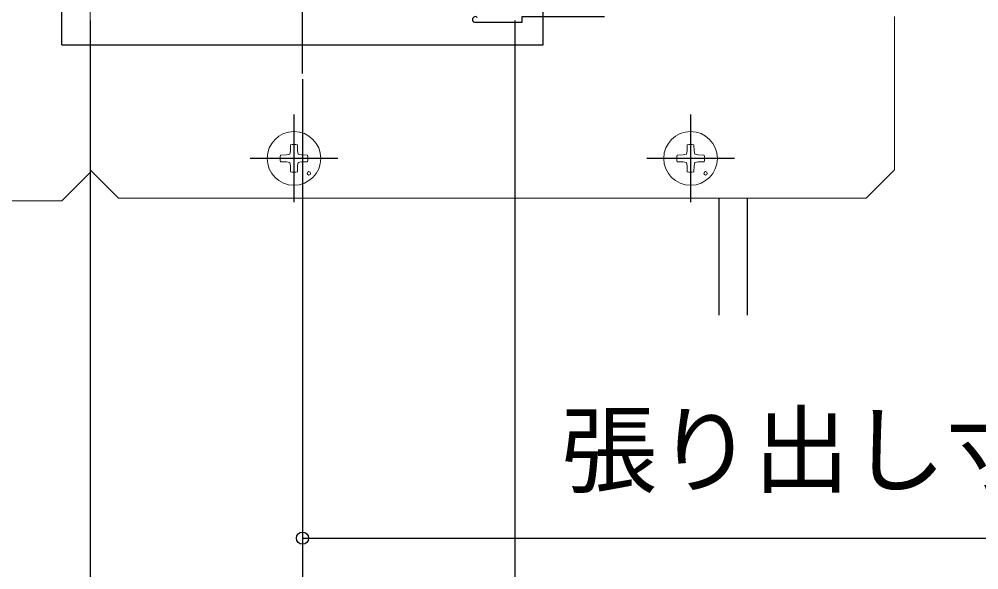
# Model space of a CAD drawing. Units: millimetres, scale not verified. Extents: x -875 to 875, y -1304 to 1297.
# Drawn here: x -358.5 to -189.1, y -1143.8 to -1046.7 of the extents above; entities that cross this region are included whole.
import ezdxf
from ezdxf.enums import TextEntityAlignment as Align

# ---------------------------------------------------------------- set-up
doc = ezdxf.new("R2010")
doc.units = ezdxf.units.MM
doc.header["$LTSCALE"] = 8
for name, color, linetype in [('0-3_YKK_11', 7, 'Continuous'), ('0-4_YKK_12', 2, 'Continuous'), ('0-7_YKK_D', 6, 'Continuous')]:
    doc.layers.add(name, color=color, linetype=linetype)
doc.layers.add('0-5_YKK_13', color=4, linetype='Continuous', lineweight=18)
doc.styles.add('ＭＳ ゴシック', font='')
doc.styles.get('ＭＳ ゴシック').set_extended_font_data('MS Gothic')

msp = doc.modelspace()

# ---------------------------------------------------------------- linework, layer by layer
at = {"layer": '0-3_YKK_11'}
msp.add_lwpolyline([(-277.999, -1047.201), (-269.699, -1047.201), (-269.699, -1046.201), (-255.199, -1046.201)], dxfattribs=at)
msp.add_arc((-277.999, -1046.701), 0.5, 48.59037, 270, dxfattribs=at)
at = {"layer": '0-4_YKK_12'}
for p, q in [((-308.499, -1056.201), (-308.499, -857.317)), ((-351, -1051.201), (-351, -966.201)), ((-266, -1051.201), (-266, -966.201)), ((-351, -1051.201), (-266, -1051.201)), ((-309.999, -1063.466), (-309.999, -1078.936)), ((-239.999, -1063.466), (-239.999, -1078.936)), ((-302.264, -1071.201), (-317.734, -1071.201)), ((-232.264, -1071.201), (-247.734, -1071.201)), ((-235, -1078.201), (-235, -1098.873)), ((-230, -1078.201), (-230, -1098.873))]:
    msp.add_line(p, q, dxfattribs=at)
at = {"layer": '0-5_YKK_13'}
for p, q in [((-345.999, -1073.701), (-345.999, -943.701)), ((-345.999, -1046.201), (-345.999, -1073.201)), ((-203.999, -1046.201), (-203.999, -1073.201)), ((-310.611, -1069.863), (-310.729, -1070.472)), ((-310.593, -1068.824), (-310.611, -1069.863)), ((-309.406, -1068.824), (-309.388, -1069.863)), ((-309.388, -1069.863), (-309.27, -1070.472)), ((-240.611, -1069.863), (-240.729, -1070.472)), ((-240.593, -1068.824), (-240.611, -1069.863)), ((-239.406, -1068.824), (-239.388, -1069.863)), ((-239.388, -1069.863), (-239.27, -1070.472)), ((-312.377, -1070.608), (-311.338, -1070.59)), ((-312.373, -1071.795), (-311.338, -1071.813)), ((-311.338, -1070.59), (-310.729, -1070.472)), ((-311.338, -1071.813), (-310.729, -1071.931)), ((-310.611, -1072.54), (-310.729, -1071.931)), ((-309.388, -1072.54), (-309.27, -1071.931)), ((-308.661, -1070.59), (-309.27, -1070.472)), ((-308.661, -1071.813), (-309.27, -1071.931)), ((-307.622, -1070.608), (-308.661, -1070.59)), ((-307.622, -1071.794), (-308.661, -1071.813)), ((-242.377, -1070.608), (-241.338, -1070.59)), ((-242.373, -1071.795), (-241.338, -1071.813)), ((-241.338, -1070.59), (-240.729, -1070.472)), ((-241.338, -1071.813), (-240.729, -1071.931)), ((-240.611, -1072.54), (-240.729, -1071.931)), ((-239.388, -1072.54), (-239.27, -1071.931)), ((-238.661, -1070.59), (-239.27, -1070.472)), ((-238.661, -1071.813), (-239.27, -1071.931)), ((-237.622, -1070.608), (-238.661, -1070.59)), ((-237.622, -1071.794), (-238.661, -1071.813)), ((-345.999, -1073.701), (-350.999, -1078.701)), ((-340.999, -1078.201), (-345.999, -1073.201)), ((-310.593, -1073.578), (-310.611, -1072.54)), ((-309.406, -1073.578), (-309.388, -1072.54)), ((-240.593, -1073.578), (-240.611, -1072.54)), ((-239.406, -1073.578), (-239.388, -1072.54)), ((-203.999, -1073.201), (-208.999, -1078.201)), ((-350.999, -1078.701), (-448.999, -1078.701)), ((-340.999, -1078.201), (-208.999, -1078.201))]:
    msp.add_line(p, q, dxfattribs=at)
for centre, radius in [((-309.999, -1071.201), 4.735), ((-239.999, -1071.201), 4.735), ((-307.358, -1073.842), 0.3), ((-237.358, -1073.842), 0.3)]:
    msp.add_circle(centre, radius, dxfattribs=at)
for centre, start, end in [((-309.999, -1071.201), 75.9892, 104.0108), ((-239.999, -1071.201), 75.9892, 104.0108), ((-309.999, -1071.201), 165.9892, 194.0108), ((-309.999, -1071.201), 345.9892, 14.0108), ((-239.999, -1071.201), 165.9892, 194.0108), ((-239.999, -1071.201), 345.9892, 14.0108), ((-309.999, -1071.201), 255.9892, 284.0108), ((-239.999, -1071.201), 255.9892, 284.0108)]:
    msp.add_arc(centre, 2.45, start, end, dxfattribs=at)
at = {"layer": '0-7_YKK_D'}
for p, q in [((-345.999, -1046.901), (-345.999, -1219.201)), ((-270.999, -1046.901), (-270.999, -1179.201)), ((-270.999, -1046.901), (-270.999, -1179.201)), ((-308.499, -1057.201), (-308.499, -1179.201)), ((-308.499, -1057.201), (-308.499, -1219.201)), ((-308.499, -1057.201), (-308.499, -1219.201)), ((-308.499, -1057.201), (-308.499, -1139.201)), ((-308.499, -1138.201), (-38, -1138.201))]:
    msp.add_line(p, q, dxfattribs=at)
msp.add_circle((-308.499, -1138.201), 1.075, dxfattribs=at)

# ---------------------------------------------------------------- texts
at = {"layer": '0-7_YKK_D', "style": 'ＭＳ ゴシック'}
msp.add_text('張り出し寸法X≧87', height=12.46, dxfattribs=at).set_placement((-262.92, -1132.593), align=Align.BOTTOM_LEFT)

doc.saveas('drawing.dxf')
